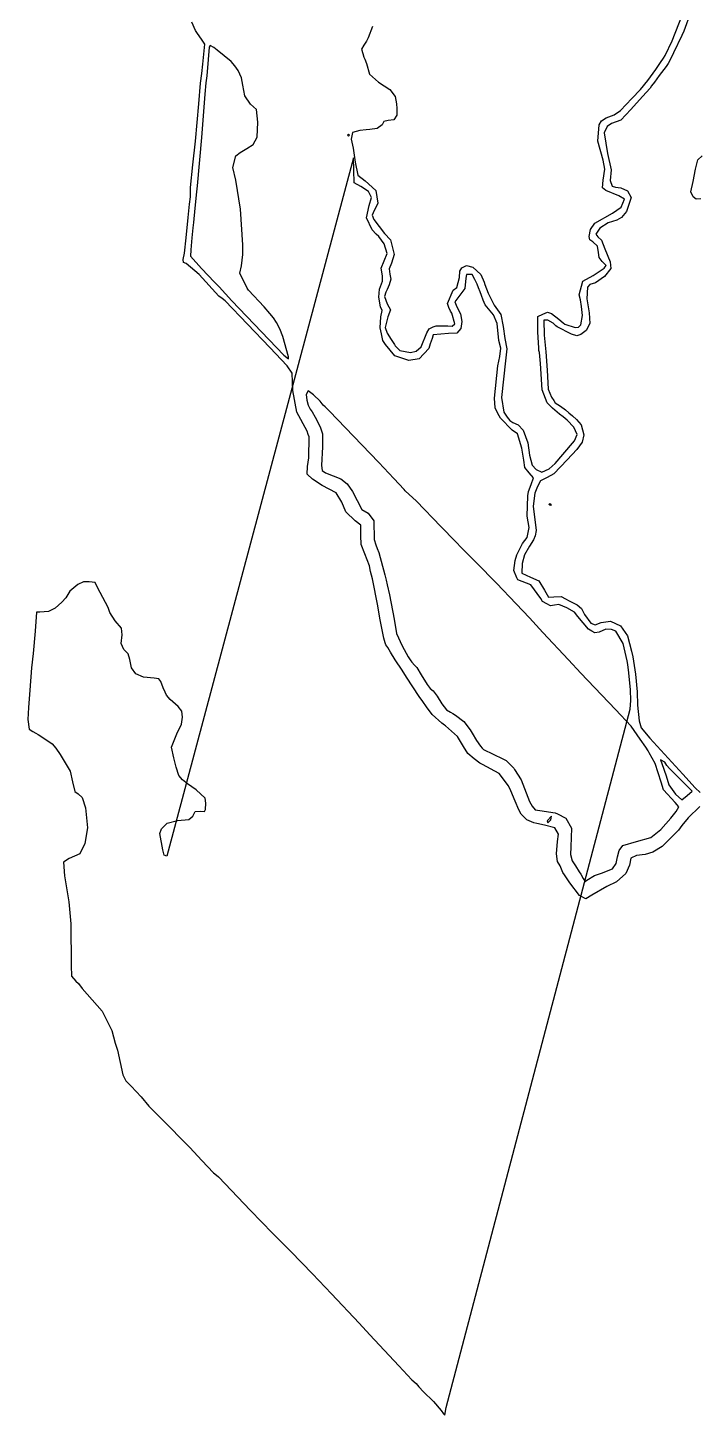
# Model space of a CAD drawing. Extents: x -65 to 166, y -50 to 139.
# Drawn here: x -64.2 to -23.7, y -38.8 to 45.1 of the extents above; entities that cross this region are included whole.
import ezdxf

# ---------------------------------------------------------------- set-up
doc = ezdxf.new("R2010")
doc.units = 0

msp = doc.modelspace()

# ---------------------------------------------------------------- linework, layer by layer
at = {"layer": 'Layer 1'}
for p, q in [((-54.09782, 44.913008), (-54.31003, 45.430717)), ((-25.29308, 44.290327), (-24.668072, 45.887027)), ((-24.176391, 46.041476), (-24.599164, 44.886216)), ((-53.98518, 44.74959), (-54.09782, 44.913008)), ((-53.743217, 44.404712), (-53.98518, 44.74959)), ((-43.657539, 44.476927), (-43.770086, 44.271128)), ((-43.411927, 45.170169), (-43.657539, 44.476927)), ((-24.705905, 44.6174), (-25.224317, 43.56695)), ((-24.599164, 44.886216), (-24.705905, 44.6174)), ((-53.532708, 44.102012), (-53.743217, 44.404712)), ((-53.602329, 43.490533), (-53.532708, 44.102012)), ((-53.280026, 43.913948), (-53.324532, 43.174704)), ((-53.21657, 44.010084), (-53.280026, 43.913948)), ((-52.99527, 43.887222), (-53.21657, 44.010084)), ((-52.780536, 43.736524), (-52.99527, 43.887222)), ((-51.942912, 43.051227), (-52.780536, 43.736524)), ((-43.918396, 44.026504), (-44.059803, 43.801581)), ((-44.059803, 43.801581), (-43.982223, 43.523579)), ((-43.770086, 44.271128), (-43.918396, 44.026504)), ((-25.729578, 43.409608), (-25.29308, 44.290327)), ((-53.719686, 42.327203), (-53.661158, 42.894633)), ((-53.661158, 42.894633), (-53.602329, 43.490533)), ((-53.324532, 43.174704), (-53.410982, 42.183284)), ((-51.714103, 42.780661), (-51.942912, 43.051227)), ((-43.982223, 43.523579), (-43.921828, 43.314441)), ((-43.921828, 43.314441), (-43.859033, 43.198307)), ((-43.859033, 43.198307), (-43.770085, 42.930188)), ((-43.770085, 42.930188), (-43.592507, 42.279664)), ((-26.282182, 42.563284), (-25.996042, 42.986196)), ((-25.996042, 42.986196), (-25.822635, 43.255735)), ((-25.822635, 43.255735), (-25.729578, 43.409608)), ((-25.550342, 42.929831), (-25.669816, 42.743469)), ((-25.430868, 43.113247), (-25.550342, 42.929831)), ((-25.224317, 43.56695), (-25.430868, 43.113247)), ((-53.788322, 41.745298), (-53.719686, 42.327203)), ((-53.410982, 42.183284), (-53.46868, 41.765127)), ((-51.526945, 42.496909), (-51.714103, 42.780661)), ((-51.318643, 42.054599), (-51.526945, 42.496909)), ((-51.237095, 41.62276), (-51.318643, 42.054599)), ((-43.592507, 42.279664), (-43.043798, 41.795028)), ((-26.773785, 41.895781), (-26.282182, 42.563284)), ((-26.089236, 42.191714), (-26.366629, 41.803425)), ((-25.669816, 42.743469), (-26.089236, 42.191714)), ((-53.89113, 40.488818), (-53.788322, 41.745298)), ((-53.46868, 41.765127), (-53.535688, 41.078151)), ((-51.109807, 40.96174), (-51.237095, 41.62276)), ((-43.043798, 41.795028), (-42.353613, 41.345796)), ((-42.353613, 41.345796), (-42.043598, 40.929289)), ((-27.735966, 40.814585), (-27.205405, 41.363352)), ((-27.205405, 41.363352), (-26.773785, 41.895781)), ((-26.625609, 41.440857), (-27.08857, 40.927848)), ((-26.544096, 41.567846), (-26.625609, 41.440857)), ((-26.366629, 41.803425), (-26.544096, 41.567846)), ((-54.105622, 38.240588), (-53.89113, 40.488818)), ((-53.535688, 41.078151), (-53.743152, 38.449721)), ((-50.769707, 40.463553), (-51.109807, 40.96174)), ((-50.415102, 40.135539), (-50.769707, 40.463553)), ((-42.043598, 40.929289), (-41.943502, 40.477892)), ((-41.943502, 40.477892), (-41.923831, 40.19681)), ((-28.411217, 40.075753), (-27.735966, 40.814585)), ((-27.08857, 40.927848), (-27.79048, 40.154283)), ((-50.332404, 39.375653), (-50.415102, 40.135539)), ((-42.447085, 39.483539), (-42.728231, 39.423511)), ((-42.115906, 39.519167), (-42.447085, 39.483539)), ((-41.936724, 39.800392), (-42.115906, 39.519167)), ((-41.923831, 40.19681), (-41.936724, 39.800392)), ((-29.706608, 39.21061), (-29.561279, 39.469444)), ((-29.561279, 39.469444), (-29.282174, 39.637629)), ((-29.282174, 39.637629), (-28.793476, 39.819922)), ((-28.405676, 39.495529), (-28.95757, 39.305224)), ((-28.793476, 39.819922), (-28.411217, 40.075753)), ((-27.79048, 40.154283), (-28.405676, 39.495529)), ((-50.369832, 38.479926), (-50.332404, 39.375653)), ((-44.845408, 38.658838), (-44.905143, 38.5991)), ((-44.905143, 38.5991), (-44.845408, 38.539365)), ((-44.78567, 38.5991), (-44.845408, 38.658838)), ((-44.845408, 38.539365), (-44.78567, 38.5991)), ((-44.78567, 38.5991), (-44.78567, 38.5991)), ((-44.617489, 38.750212), (-44.700092, 38.348356)), ((-44.167042, 38.869233), (-44.617489, 38.750212)), ((-43.781634, 38.919657), (-44.167042, 38.869233)), ((-43.55749, 38.932103), (-43.781634, 38.919657)), ((-43.112858, 38.993094), (-43.55749, 38.932103)), ((-42.814304, 39.225899), (-43.112858, 38.993094)), ((-42.728231, 39.423511), (-42.814304, 39.225899)), ((-29.786839, 38.226611), (-29.706608, 39.21061)), ((-29.231529, 39.12499), (-29.415328, 38.730279)), ((-29.415328, 38.730279), (-29.200111, 37.493769)), ((-28.95757, 39.305224), (-29.231529, 39.12499)), ((-54.256309, 36.806898), (-54.105622, 38.240588)), ((-53.743152, 38.449721), (-53.999085, 35.522611)), ((-51.404246, 37.545306), (-50.992422, 37.785234)), ((-50.992422, 37.785234), (-50.613958, 38.029675)), ((-50.613958, 38.029675), (-50.369832, 38.479926)), ((-44.700092, 38.348356), (-44.57128, 37.810269)), ((-44.57128, 37.810269), (-44.45678, 36.966259)), ((-29.464236, 37.07824), (-29.786839, 38.226611)), ((-44.550207, 37.225185), (-55.8386, -4.99191)), ((-51.834129, 36.641659), (-51.655322, 37.344595)), ((-51.655322, 37.344595), (-51.404246, 37.545306)), ((-44.5335, 36.468593), (-44.550207, 37.225185)), ((-44.45678, 36.966259), (-44.281385, 36.179063)), ((-29.362478, 36.540607), (-29.464236, 37.07824)), ((-29.200111, 37.493769), (-28.982662, 36.488319)), ((-23.884149, 36.537976), (-23.739211, 37.100418)), ((-23.739211, 37.100418), (-23.496521, 37.344425)), ((-54.400849, 35.432948), (-54.256309, 36.806898)), ((-51.662707, 35.865077), (-51.834129, 36.641659)), ((-44.516792, 35.711993), (-44.5335, 36.468593)), ((-44.281385, 36.179063), (-43.852379, 35.841142)), ((-29.464163, 35.88108), (-29.362478, 36.540607)), ((-28.982662, 36.488319), (-29.035209, 35.852526)), ((-24.023784, 35.791265), (-23.884149, 36.537976)), ((-54.404772, 35.044659), (-54.400849, 35.432948)), ((-53.999085, 35.522611), (-54.044506, 35.164189)), ((-51.382678, 34.118797), (-51.662707, 35.865077)), ((-44.104562, 35.495817), (-44.516792, 35.711993)), ((-43.650929, 35.189816), (-44.104562, 35.495817)), ((-43.852379, 35.841142), (-43.211497, 35.249449)), ((-43.211497, 35.249449), (-43.082043, 34.482152)), ((-29.502218, 35.403185), (-29.464163, 35.88108)), ((-29.303469, 35.250647), (-29.502218, 35.403185)), ((-28.512943, 34.929439), (-29.303469, 35.250647)), ((-29.035209, 35.852526), (-28.925478, 35.505545)), ((-28.925478, 35.505545), (-28.716399, 35.448615)), ((-28.716399, 35.448615), (-28.400183, 35.403561)), ((-28.400183, 35.403561), (-28.002046, 35.225094)), ((-24.163153, 35.173967), (-24.023784, 35.791265)), ((-54.546634, 33.610972), (-54.458902, 34.417421)), ((-54.458902, 34.417421), (-54.406465, 34.865448)), ((-54.406465, 34.865448), (-54.404772, 35.044659)), ((-54.044506, 35.164189), (-54.135703, 34.178529)), ((-43.473429, 34.814846), (-43.650929, 35.189816)), ((-43.598682, 34.33486), (-43.473429, 34.814846)), ((-43.082043, 34.482152), (-43.355719, 33.907404)), ((-28.182822, 34.718329), (-28.512943, 34.929439)), ((-28.371321, 34.24848), (-28.182822, 34.718329)), ((-27.782241, 34.82618), (-28.064164, 33.985951)), ((-28.002046, 35.225094), (-27.782241, 34.82618)), ((-24.02861, 34.861476), (-24.163153, 35.173967)), ((-23.847121, 34.733792), (-24.02861, 34.861476)), ((-23.57389, 34.740908), (-23.847121, 34.733792)), ((-54.669821, 32.386362), (-54.546634, 33.610972)), ((-54.135703, 34.178529), (-54.208691, 33.318776)), ((-51.227958, 31.968267), (-51.382678, 34.118797)), ((-43.765954, 33.594598), (-43.598682, 34.33486)), ((-43.417891, 32.87819), (-43.765954, 33.594598)), ((-43.355719, 33.907404), (-43.415673, 33.755736)), ((-43.415673, 33.755736), (-43.315938, 33.486676)), ((-29.969716, 33.264942), (-28.894019, 33.876605)), ((-28.894019, 33.876605), (-28.371321, 34.24848)), ((-28.362455, 33.615536), (-28.649205, 33.46152)), ((-28.064164, 33.985951), (-28.362455, 33.615536)), ((-54.262858, 32.990222), (-54.317084, 32.386419)), ((-54.208691, 33.318776), (-54.262858, 32.990222)), ((-43.189983, 32.609374), (-43.417891, 32.87819)), ((-43.315938, 33.486676), (-42.669663, 32.655264)), ((-30.305139, 32.476075), (-30.227421, 32.89518)), ((-30.227421, 32.89518), (-29.969716, 33.264942)), ((-29.660345, 32.963288), (-29.915328, 32.609274)), ((-29.162207, 33.29818), (-29.660345, 32.963288)), ((-28.649205, 33.46152), (-29.162207, 33.29818)), ((-54.762322, 31.46044), (-54.669821, 32.386362)), ((-54.317084, 32.386419), (-54.378109, 31.669575)), ((-51.23555, 31.374178), (-51.227958, 31.968267)), ((-43.026994, 32.47187), (-43.189983, 32.609374)), ((-42.696106, 32.022231), (-43.026994, 32.47187)), ((-42.516316, 31.42907), (-42.696106, 32.022231)), ((-42.669663, 32.655264), (-42.310733, 32.266972)), ((-42.310733, 32.266972), (-42.097794, 31.381867)), ((-30.265973, 32.261039), (-30.305139, 32.476075)), ((-30.099185, 32.137126), (-30.265973, 32.261039)), ((-29.804684, 31.889938), (-30.099185, 32.137126)), ((-29.915328, 32.609274), (-29.791666, 32.447742)), ((-29.739722, 31.489579), (-29.804684, 31.889938)), ((-29.791666, 32.447742), (-29.562727, 32.236789)), ((-29.562727, 32.236789), (-29.372123, 31.729148)), ((-54.833199, 31.075529), (-54.762322, 31.46044)), ((-54.818707, 30.895797), (-54.833199, 31.075529)), ((-54.378109, 31.669575), (-54.406275, 31.281286)), ((-54.406275, 31.281286), (-53.739184, 30.534572)), ((-51.327842, 30.691294), (-51.23555, 31.374178)), ((-42.694816, 31.001365), (-42.516316, 31.42907)), ((-42.097794, 31.381867), (-42.255821, 30.856635)), ((-29.715449, 31.198716), (-29.739722, 31.489579)), ((-29.521759, 30.951636), (-29.715449, 31.198716)), ((-29.372123, 31.729148), (-29.037665, 30.935506)), ((-54.661159, 30.83001), (-54.818707, 30.895797)), ((-53.867381, 30.169523), (-54.661159, 30.83001)), ((-53.739184, 30.534572), (-52.942488, 29.706217)), ((-51.416302, 30.246038), (-51.327842, 30.691294)), ((-50.982696, 29.33984), (-51.416302, 30.246038)), ((-42.871335, 30.554969), (-42.694816, 31.001365)), ((-42.79259, 30.087468), (-42.871335, 30.554969)), ((-42.255821, 30.856635), (-42.401878, 30.520863)), ((-42.401878, 30.520863), (-42.347287, 30.194853)), ((-38.154818, 29.98427), (-38.129461, 30.374302)), ((-38.129461, 30.374302), (-37.996751, 30.567315)), ((-37.996751, 30.567315), (-37.72641, 30.705973)), ((-37.72641, 30.705973), (-37.33299, 30.615152)), ((-37.33299, 30.615152), (-36.868029, 30.16393)), ((-30.075029, 30.116465), (-29.408034, 30.549825)), ((-29.290074, 30.714366), (-29.521759, 30.951636)), ((-29.408034, 30.549825), (-29.290074, 30.714366)), ((-29.00505, 30.533156), (-29.387569, 30.044816)), ((-29.037665, 30.935506), (-29.00505, 30.533156)), ((-52.680441, 28.859093), (-53.867381, 30.169523)), ((-52.942488, 29.706217), (-52.668767, 29.414241)), ((-52.668767, 29.414241), (-51.895806, 28.567493)), ((-42.984897, 29.279483), (-42.789768, 29.758914)), ((-42.789768, 29.758914), (-42.79259, 30.087468)), ((-42.402306, 29.54189), (-42.515618, 29.265451)), ((-42.29469, 29.879144), (-42.402306, 29.54189)), ((-42.347287, 30.194853), (-42.29469, 29.879144)), ((-38.537234, 29.220383), (-38.306577, 29.384052)), ((-38.306577, 29.384052), (-38.154818, 29.98427)), ((-37.770045, 29.937291), (-37.826046, 29.315937)), ((-37.717984, 30.161305), (-37.770045, 29.937291)), ((-37.378251, 30.176234), (-37.717984, 30.161305)), ((-37.221654, 29.858034), (-37.378251, 30.176234)), ((-37.079567, 29.585698), (-37.221654, 29.858034)), ((-36.99186, 29.366268), (-37.079567, 29.585698)), ((-36.900356, 29.130838), (-36.99186, 29.366268)), ((-36.868029, 30.16393), (-36.661392, 29.698602)), ((-36.661392, 29.698602), (-36.61051, 29.554409)), ((-36.61051, 29.554409), (-36.419804, 29.031895)), ((-30.918672, 28.941922), (-30.705933, 29.758043)), ((-30.705933, 29.758043), (-30.075029, 30.116465)), ((-30.418131, 29.400898), (-30.450087, 28.703223)), ((-30.273564, 29.571252), (-30.418131, 29.400898)), ((-29.932949, 29.666997), (-30.273564, 29.571252)), ((-29.387569, 30.044816), (-29.932949, 29.666997)), ((-52.486295, 28.709744), (-52.680441, 28.859093)), ((-52.312483, 28.569787), (-52.486295, 28.709744)), ((-49.610733, 25.755297), (-52.312483, 28.569787)), ((-51.895806, 28.567493), (-48.758016, 25.282663)), ((-50.891679, 29.226189), (-50.982696, 29.33984)), ((-49.95609, 28.211039), (-50.891679, 29.226189)), ((-43.02338, 28.799133), (-42.984897, 29.279483)), ((-42.918839, 28.221374), (-43.02338, 28.799133)), ((-42.605223, 29.100913), (-42.685062, 28.844975)), ((-42.685062, 28.844975), (-42.508362, 28.388556)), ((-42.515618, 29.265451), (-42.605223, 29.100913)), ((-38.871661, 28.420032), (-38.537234, 29.220383)), ((-38.130253, 28.921311), (-38.422608, 28.516185)), ((-37.826046, 29.315937), (-38.130253, 28.921311)), ((-36.808851, 28.895408), (-36.900356, 29.130838)), ((-36.721145, 28.622426), (-36.808851, 28.895408)), ((-36.586737, 28.33717), (-36.721145, 28.622426)), ((-36.419804, 29.031895), (-36.051115, 28.318726)), ((-30.82811, 28.636569), (-30.918672, 28.941922)), ((-30.774609, 28.23475), (-30.82811, 28.636569)), ((-30.450087, 28.703223), (-30.313827, 27.846242)), ((-49.611503, 27.807814), (-49.95609, 28.211039)), ((-49.37661, 27.547732), (-49.611503, 27.807814)), ((-42.819682, 27.985279), (-42.918839, 28.221374)), ((-42.903909, 27.607536), (-42.819682, 27.985279)), ((-42.508362, 28.388556), (-42.321895, 28.041208)), ((-42.321895, 28.041208), (-42.478494, 27.605085)), ((-38.783955, 28.171468), (-38.871661, 28.420032)), ((-38.69435, 27.957363), (-38.783955, 28.171468)), ((-38.605975, 27.826031), (-38.69435, 27.957363)), ((-38.42452, 27.18653), (-38.605975, 27.826031)), ((-38.422608, 28.516185), (-38.304313, 28.204913)), ((-38.304313, 28.204913), (-38.076983, 27.791685)), ((-38.076983, 27.791685), (-38.000316, 27.330718)), ((-36.091677, 27.728972), (-36.586737, 28.33717)), ((-35.881165, 27.20939), (-36.091677, 27.728972)), ((-36.051115, 28.318726), (-35.648748, 27.752651)), ((-35.648748, 27.752651), (-35.507112, 27.015253)), ((-33.405785, 27.637379), (-33.1134, 27.776966)), ((-33.1134, 27.776966), (-32.828957, 27.884176)), ((-32.828957, 27.884176), (-32.5886, 27.81175)), ((-32.5886, 27.81175), (-32.149361, 27.47802)), ((-30.807457, 27.129292), (-30.707612, 27.687372)), ((-30.707612, 27.687372), (-30.774609, 28.23475)), ((-30.313827, 27.846242), (-30.281761, 27.202072)), ((-49.200842, 27.26398), (-49.37661, 27.547732)), ((-48.997078, 26.890626), (-49.200842, 27.26398)), ((-48.829131, 26.412728), (-48.997078, 26.890626)), ((-42.942077, 26.950427), (-42.903909, 27.607536)), ((-42.857376, 26.583632), (-42.942077, 26.950427)), ((-42.478494, 27.605085), (-42.629891, 26.974145)), ((-42.629891, 26.974145), (-42.52234, 26.627908)), ((-40.126139, 26.647001), (-39.98437, 26.879852)), ((-39.98437, 26.879852), (-39.73096, 27.010119)), ((-39.73096, 27.010119), (-39.558635, 27.069854)), ((-39.558635, 27.069854), (-38.86217, 27.064774)), ((-38.86217, 27.064774), (-38.599883, 27.03911)), ((-38.599883, 27.03911), (-38.42452, 27.18653)), ((-38.074554, 26.91041), (-38.299939, 26.619163)), ((-38.000316, 27.330718), (-38.074554, 26.91041)), ((-35.761867, 26.18193), (-35.881165, 27.20939)), ((-35.507112, 27.015253), (-35.413212, 26.305995)), ((-33.411739, 26.711457), (-33.405785, 27.637379)), ((-32.809185, 27.39822), (-33.0473, 27.3983)), ((-33.0473, 27.3983), (-33.025597, 26.502245)), ((-32.492309, 27.233944), (-32.809185, 27.39822)), ((-32.327226, 27.069668), (-32.492309, 27.233944)), ((-32.240881, 27.011135), (-32.327226, 27.069668)), ((-31.378236, 26.558473), (-32.240881, 27.011135)), ((-32.149361, 27.47802), (-31.885616, 27.24909)), ((-31.885616, 27.24909), (-31.78092, 27.168199)), ((-31.78092, 27.168199), (-31.158705, 26.969949)), ((-31.158705, 26.969949), (-30.956327, 26.976606)), ((-30.956327, 26.976606), (-30.807457, 27.129292)), ((-30.281761, 27.202072), (-30.487044, 26.785182)), ((-48.482133, 25.182628), (-48.829131, 26.412728)), ((-42.774406, 26.180407), (-42.857376, 26.583632)), ((-42.612586, 25.934899), (-42.774406, 26.180407)), ((-42.52234, 26.627908), (-42.269288, 26.230359)), ((-42.269288, 26.230359), (-42.083357, 25.934853)), ((-40.466183, 25.792828), (-40.126139, 26.647001)), ((-39.805237, 26.307268), (-39.920575, 25.970526)), ((-39.740595, 26.52783), (-39.805237, 26.307268)), ((-38.804541, 26.595315), (-39.740595, 26.52783)), ((-38.299939, 26.619163), (-38.804541, 26.595315)), ((-35.65124, 25.708962), (-35.761867, 26.18193)), ((-35.413212, 26.305995), (-35.291074, 25.667609)), ((-33.361795, 25.713478), (-33.411739, 26.711457)), ((-33.025597, 26.502245), (-32.938173, 25.486715)), ((-31.062274, 26.459227), (-31.378236, 26.558473)), ((-30.812124, 26.540648), (-31.062274, 26.459227)), ((-30.487044, 26.785182), (-30.812124, 26.540648)), ((-48.563993, 24.656277), (-49.610733, 25.755297)), ((-48.758016, 25.282663), (-48.469805, 25.078077)), ((-48.4698, 25.07809), (-48.482133, 25.182628)), ((-42.056665, 25.246404), (-42.612586, 25.934899)), ((-42.083357, 25.934853), (-42.037722, 25.852557)), ((-41.210496, 24.976532), (-42.056665, 25.246404)), ((-42.037722, 25.852557), (-41.74886, 25.581404)), ((-41.74886, 25.581404), (-41.1118, 25.459185)), ((-41.1118, 25.459185), (-40.761442, 25.523718)), ((-40.761442, 25.523718), (-40.466183, 25.792828)), ((-40.00842, 25.70171), (-40.591911, 25.076371)), ((-39.920575, 25.970526), (-40.00842, 25.70171)), ((-35.832467, 24.650568), (-35.709094, 25.217673)), ((-35.709094, 25.217673), (-35.65124, 25.708962)), ((-35.291074, 25.667609), (-35.37582, 24.939085)), ((-33.348558, 25.572392), (-33.361795, 25.713478)), ((-33.323074, 25.461245), (-33.348558, 25.572392)), ((-33.26346, 24.795887), (-33.323074, 25.461245)), ((-32.938173, 25.486715), (-32.859653, 24.381585)), ((-48.265654, 24.196834), (-48.563993, 24.656277)), ((-48.469805, 25.078077), (-48.4698, 25.07809)), ((-40.591911, 25.076371), (-41.210496, 24.976532)), ((-36.038888, 22.699614), (-35.832467, 24.650568)), ((-35.37582, 24.939085), (-35.601637, 22.733155)), ((-33.16094, 23.189497), (-33.26346, 24.795887)), ((-32.859653, 24.381585), (-32.785183, 23.231084)), ((-48.223204, 23.157237), (-48.265654, 24.196834)), ((-47.973515, 21.837652), (-48.223204, 23.157237)), ((-47.287288, 23.127227), (-47.407999, 22.91845)), ((-47.407999, 22.91845), (-47.375375, 22.577628)), ((-46.975376, 22.891947), (-47.287288, 23.127227)), ((-46.571742, 22.51859), (-46.975376, 22.891947)), ((-35.989704, 22.102309), (-36.038888, 22.699614)), ((-35.601637, 22.733155), (-35.466072, 21.8371)), ((-32.840835, 22.410073), (-33.16094, 23.189497)), ((-32.785183, 23.231084), (-32.588076, 22.745075)), ((-32.588076, 22.745075), (-32.454605, 22.544441)), ((-47.355163, 20.695607), (-47.973515, 21.837652)), ((-47.375375, 22.577628), (-47.294646, 22.273263)), ((-47.294646, 22.273263), (-47.175173, 22.022091)), ((-47.175173, 22.022091), (-47.055697, 21.859319)), ((-47.055697, 21.859319), (-46.876486, 21.544196)), ((-46.379473, 22.275975), (-46.571742, 22.51859)), ((-46.266056, 22.168352), (-46.379473, 22.275975)), ((-45.991355, 21.914468), (-46.266056, 22.168352)), ((-44.557675, 20.397738), (-45.991355, 21.914468)), ((-35.838902, 21.767128), (-35.989704, 22.102309)), ((-35.466072, 21.8371), (-35.262624, 21.544187)), ((-32.53507, 22.078959), (-32.840835, 22.410073)), ((-32.101978, 21.728947), (-32.53507, 22.078959)), ((-32.454605, 22.544441), (-32.364715, 22.410261)), ((-32.364715, 22.410261), (-32.05512, 22.201761)), ((-32.05512, 22.201761), (-31.744173, 21.99268)), ((-31.744173, 21.99268), (-31.544715, 21.81289)), ((-31.544715, 21.81289), (-31.316713, 21.633679)), ((-46.876486, 21.544196), (-46.697275, 21.234274)), ((-46.697275, 21.234274), (-46.548191, 20.904766)), ((-35.670215, 21.483707), (-35.838902, 21.767128)), ((-34.958908, 20.765077), (-35.670215, 21.483707)), ((-35.262624, 21.544187), (-35.115885, 21.350041)), ((-35.115885, 21.350041), (-34.928363, 21.215633)), ((-34.928363, 21.215633), (-34.607811, 21.085156)), ((-34.607811, 21.085156), (-34.295785, 20.76445)), ((-31.88248, 21.565518), (-32.101978, 21.728947)), ((-31.645504, 21.359211), (-31.88248, 21.565518)), ((-31.242683, 20.936691), (-31.645504, 21.359211)), ((-31.316713, 21.633679), (-31.069949, 21.409665)), ((-31.069949, 21.409665), (-30.800684, 21.07697)), ((-30.800684, 21.07697), (-30.628292, 20.476275)), ((-47.294584, 20.504986), (-47.355163, 20.695607)), ((-47.236824, 20.350817), (-47.294584, 20.504986)), ((-47.249411, 19.082557), (-47.236824, 20.350817)), ((-46.548191, 20.904766), (-46.423267, 20.541081)), ((-46.423267, 20.541081), (-46.424603, 19.740376)), ((-43.023455, 18.793228), (-44.557675, 20.397738)), ((-34.637367, 20.536582), (-34.958908, 20.765077)), ((-34.389994, 19.662529), (-34.637367, 20.536582)), ((-34.295785, 20.76445), (-34.009581, 19.995666)), ((-31.046163, 20.486984), (-31.242683, 20.936691)), ((-31.203259, 20.103921), (-31.046163, 20.486984)), ((-30.628292, 20.476275), (-30.734004, 20.040626)), ((-46.424603, 19.740376), (-46.49093, 18.629356)), ((-34.268605, 18.945685), (-34.389994, 19.662529)), ((-34.009581, 19.995666), (-33.909666, 19.251743)), ((-31.907338, 19.280471), (-31.203259, 20.103921)), ((-31.060859, 19.588117), (-31.635768, 18.96494)), ((-30.734004, 20.040626), (-31.060859, 19.588117)), ((-47.345988, 18.106269), (-47.32564, 18.558262)), ((-47.32564, 18.558262), (-47.249411, 19.082557)), ((-46.49093, 18.629356), (-46.446482, 18.310224)), ((-42.112468, 17.840579), (-43.023455, 18.793228)), ((-34.202339, 18.497658), (-34.268605, 18.945685)), ((-33.940138, 18.177062), (-34.202339, 18.497658)), ((-33.909666, 19.251743), (-33.760853, 18.648411)), ((-33.760853, 18.648411), (-33.511857, 18.383357)), ((-32.7254, 18.4187), (-32.366778, 18.739468)), ((-31.635768, 18.96494), (-32.439347, 18.1154)), ((-32.366778, 18.739468), (-31.907338, 19.280471)), ((-47.036532, 17.794179), (-47.345988, 18.106269)), ((-46.450583, 17.403033), (-47.036532, 17.794179)), ((-46.446482, 18.310224), (-46.241485, 18.169058)), ((-46.241485, 18.169058), (-45.771351, 17.989847)), ((-45.771351, 17.989847), (-45.306893, 17.810303)), ((-45.306893, 17.810303), (-44.930222, 17.518448)), ((-41.500162, 17.16015), (-42.112468, 17.840579)), ((-33.674564, 17.873566), (-33.940138, 18.177062)), ((-33.823656, 17.477321), (-33.674564, 17.873566)), ((-33.511857, 18.383357), (-33.179172, 18.217761)), ((-33.257416, 17.70114), (-33.43141, 17.351017)), ((-32.851588, 17.88815), (-33.257416, 17.70114)), ((-33.179172, 18.217761), (-32.725355, 18.418674)), ((-32.439347, 18.1154), (-32.851588, 17.88815)), ((-32.725355, 18.418674), (-32.7254, 18.4187)), ((-45.58989, 16.974419), (-46.450583, 17.403033)), ((-45.263523, 16.399763), (-45.58989, 16.974419)), ((-44.930222, 17.518448), (-44.605837, 17.054216)), ((-44.605837, 17.054216), (-44.05492, 15.958796)), ((-41.424837, 17.093788), (-41.500162, 17.16015)), ((-40.752796, 16.455295), (-41.424837, 17.093788)), ((-34.068805, 15.550751), (-34.026124, 16.783331)), ((-34.026124, 16.783331), (-33.972999, 17.052924)), ((-33.972999, 17.052924), (-33.823656, 17.477321)), ((-33.58773, 16.944324), (-33.69851, 16.155846)), ((-33.43141, 17.351017), (-33.58773, 16.944324)), ((-45.023716, 15.822309), (-45.263523, 16.399763)), ((-44.05492, 15.958796), (-43.673731, 15.747666)), ((-39.274956, 14.931145), (-40.752796, 16.455295)), ((-33.69851, 16.155846), (-33.512487, 14.689134)), ((-32.7487, 16.2575), (-32.692487, 16.317238)), ((-32.65557, 16.197762), (-32.7487, 16.2575)), ((-32.7487, 16.2575), (-32.7487, 16.2575)), ((-32.692487, 16.317238), (-32.599357, 16.2575)), ((-32.599357, 16.2575), (-32.65557, 16.197762)), ((-44.460291, 15.28138), (-45.023716, 15.822309)), ((-44.103503, 15.018225), (-44.460291, 15.28138)), ((-43.673731, 15.747666), (-43.320787, 15.284706)), ((-43.320787, 15.284706), (-43.29598, 14.149926)), ((-33.944413, 14.866696), (-34.068805, 15.550751)), ((-44.098761, 14.380945), (-44.103503, 15.018225)), ((-44.090037, 13.845096), (-44.098761, 14.380945)), ((-38.393836, 14.020482), (-39.274956, 14.931145)), ((-34.331836, 13.897834), (-34.052123, 14.269249)), ((-34.052123, 14.269249), (-33.944413, 14.866696)), ((-33.57814, 14.377617), (-33.674541, 14.116463)), ((-33.512487, 14.689134), (-33.57814, 14.377617)), ((-43.859033, 13.289715), (-44.090037, 13.845096)), ((-43.29598, 14.149926), (-43.210283, 13.816673)), ((-43.210283, 13.816673), (-43.113066, 13.592837)), ((-43.113066, 13.592837), (-43.027626, 13.354438)), ((-38.000001, 13.618118), (-38.393836, 14.020482)), ((-37.447436, 13.0668), (-38.000001, 13.618118)), ((-34.690992, 13.228243), (-34.331836, 13.897834)), ((-33.908314, 13.746693), (-34.213523, 13.216443)), ((-33.674541, 14.116463), (-33.908314, 13.746693)), ((-43.590885, 12.556779), (-43.859033, 13.289715)), ((-43.027626, 13.354438), (-42.652282, 12.016148)), ((-37.111394, 12.738246), (-37.447436, 13.0668)), ((-35.914754, 11.516016), (-37.111394, 12.738246)), ((-34.8579, 12.273882), (-34.777975, 12.882377)), ((-34.777975, 12.882377), (-34.690992, 13.228243)), ((-34.361797, 12.702991), (-34.380314, 12.103428)), ((-34.213523, 13.216443), (-34.361797, 12.702991)), ((-43.522486, 12.21432), (-43.590885, 12.556779)), ((-43.411251, 11.777339), (-43.522486, 12.21432)), ((-43.072142, 10.134569), (-43.411251, 11.777339)), ((-42.652282, 12.016148), (-42.569642, 11.69058)), ((-34.685737, 11.836977), (-34.8579, 12.273882)), ((-34.618664, 11.717501), (-34.685737, 11.836977)), ((-34.380314, 12.103428), (-33.866258, 11.861919)), ((-33.866258, 11.861919), (-33.359122, 11.643842)), ((-61.687567, 11.013708), (-61.939884, 10.620564)), ((-61.205009, 11.426917), (-61.687567, 11.013708)), ((-60.867573, 11.590924), (-61.205009, 11.426917)), ((-60.51862, 11.586372), (-60.867573, 11.590924)), ((-60.167192, 11.545582), (-60.51862, 11.586372)), ((-60.01854, 11.236783), (-60.167192, 11.545582)), ((-59.371583, 10.031933), (-60.01854, 11.236783)), ((-42.569642, 11.69058), (-42.515698, 11.402087)), ((-42.515698, 11.402087), (-42.371646, 10.80173)), ((-34.720014, 10.262086), (-35.914754, 11.516016)), ((-33.827917, 11.405369), (-34.618664, 11.717501)), ((-33.223824, 10.570144), (-33.827917, 11.405369)), ((-33.359122, 11.643842), (-33.01471, 11.078349)), ((-33.01471, 11.078349), (-32.770894, 10.657271)), ((-62.165377, 10.364603), (-62.573707, 9.988105)), ((-61.939884, 10.620564), (-62.165377, 10.364603)), ((-42.961491, 9.387858), (-43.072142, 10.134569)), ((-42.371646, 10.80173), (-42.09578, 9.32798)), ((-33.913565, 9.4117), (-34.720014, 10.262086)), ((-33.14052, 10.403289), (-33.223824, 10.570144)), ((-32.866313, 10.248868), (-33.14052, 10.403289)), ((-32.639696, 10.128953), (-32.866313, 10.248868)), ((-32.770894, 10.657271), (-32.453901, 10.674055)), ((-32.417752, 10.181256), (-32.639696, 10.128953)), ((-32.453901, 10.674055), (-32.014103, 10.705088)), ((-32.155177, 10.222347), (-32.417752, 10.181256)), ((-31.666244, 10.014435), (-32.155177, 10.222347)), ((-32.014103, 10.705088), (-31.743269, 10.557444)), ((-31.743269, 10.557444), (-31.527386, 10.433726)), ((-31.527386, 10.433726), (-31.047682, 10.204079)), ((-31.047682, 10.204079), (-30.774971, 9.976233)), ((-63.705601, 9.744233), (-63.793355, 8.598213)), ((-63.498916, 9.746491), (-63.705601, 9.744233)), ((-62.977945, 9.793318), (-63.498916, 9.746491)), ((-62.573707, 9.988105), (-62.977945, 9.793318)), ((-59.279108, 9.734005), (-59.371583, 10.031933)), ((-58.942725, 9.233402), (-59.279108, 9.734005)), ((-58.560493, 8.791066), (-58.942725, 9.233402)), ((-42.719624, 8.173348), (-42.961491, 9.387858)), ((-42.09578, 9.32798), (-41.945923, 8.472855)), ((-33.107116, 8.525012), (-33.913565, 9.4117)), ((-31.198224, 9.756677), (-31.666244, 10.014435)), ((-30.99145, 9.481696), (-31.198224, 9.756677)), ((-30.35681, 8.730652), (-30.99145, 9.481696)), ((-30.774971, 9.976233), (-30.585383, 9.609417)), ((-30.585383, 9.609417), (-30.221317, 9.086716)), ((-63.793355, 8.598213), (-63.909563, 7.254133)), ((-58.534223, 8.37589), (-58.560493, 8.791066)), ((-41.945923, 8.472855), (-41.6049, 7.71508)), ((-31.561006, 6.874182), (-33.107116, 8.525012)), ((-30.149227, 8.601101), (-30.35681, 8.730652)), ((-30.221317, 9.086716), (-29.950804, 8.980004)), ((-29.961803, 8.503441), (-30.149227, 8.601101)), ((-29.718553, 8.551769), (-29.961803, 8.503441)), ((-29.950804, 8.980004), (-29.593094, 9.122874)), ((-29.29883, 8.724074), (-29.718553, 8.551769)), ((-29.593094, 9.122874), (-29.016918, 9.206596)), ((-28.961057, 8.71366), (-29.29883, 8.724074)), ((-29.016918, 9.206596), (-28.425561, 8.935101)), ((-28.698534, 8.611177), (-28.961057, 8.71366)), ((-28.256222, 7.859455), (-28.698534, 8.611177)), ((-28.425561, 8.935101), (-27.998608, 8.315076)), ((-58.586436, 7.865978), (-58.534223, 8.37589)), ((-58.431819, 7.491305), (-58.586436, 7.865978)), ((-42.635093, 7.889599), (-42.719624, 8.173348)), ((-42.588453, 7.774963), (-42.635093, 7.889599)), ((-42.471147, 7.610687), (-42.588453, 7.774963)), ((-42.323644, 7.328482), (-42.471147, 7.610687)), ((-41.6049, 7.71508), (-41.249345, 7.043039)), ((-28.008381, 6.804017), (-28.256222, 7.859455)), ((-27.998608, 8.315076), (-27.761289, 7.403358)), ((-63.909563, 7.254133), (-63.99929, 6.387946)), ((-58.163003, 7.23347), (-58.431819, 7.491305)), ((-58.058462, 6.900679), (-58.163003, 7.23347)), ((-57.96798, 6.389489), (-58.058462, 6.900679)), ((-42.034632, 6.880455), (-42.323644, 7.328482)), ((-41.609233, 6.248295), (-42.034632, 6.880455)), ((-41.249345, 7.043039), (-41.080616, 6.819025)), ((-41.080616, 6.819025), (-41.022273, 6.730796)), ((-41.022273, 6.730796), (-40.87293, 6.54471)), ((-30.813451, 6.067733), (-31.561006, 6.874182)), ((-27.980148, 6.596513), (-28.008381, 6.804017)), ((-27.761289, 7.403358), (-27.67638, 7.044936)), ((-27.67638, 7.044936), (-27.521374, 6.012446)), ((-63.99929, 6.387946), (-64.097105, 5.043866)), ((-57.694995, 6.028951), (-57.96798, 6.389489)), ((-57.237193, 5.817253), (-57.694995, 6.028951)), ((-41.354889, 5.81669), (-41.609233, 6.248295)), ((-40.87293, 6.54471), (-40.723589, 6.397768)), ((-40.723589, 6.397768), (-40.469028, 5.971545)), ((-40.469028, 5.971545), (-40.097023, 5.370401)), ((-28.729091, 3.874583), (-30.813451, 6.067733)), ((-27.911145, 6.088748), (-27.980148, 6.596513)), ((-27.824039, 5.066258), (-27.911145, 6.088748)), ((-27.521374, 6.012446), (-27.42078, 4.937176)), ((-64.097105, 5.043866), (-64.17777, 3.998466)), ((-56.592262, 5.752579), (-57.237193, 5.817253)), ((-56.321638, 5.726463), (-56.592262, 5.752579)), ((-56.192853, 5.56419), (-56.321638, 5.726463)), ((-56.057248, 5.182431), (-56.192853, 5.56419)), ((-55.933956, 4.921235), (-56.057248, 5.182431)), ((-40.592785, 4.66035), (-41.354889, 5.81669)), ((-40.097023, 5.370401), (-39.911922, 5.146387)), ((-39.911922, 5.146387), (-39.731362, 4.989536)), ((-27.796578, 4.419702), (-27.824039, 5.066258)), ((-55.848191, 4.740444), (-55.933956, 4.921235)), ((-55.625055, 4.464005), (-55.848191, 4.740444)), ((-55.147157, 4.04225), (-55.625055, 4.464005)), ((-40.365088, 4.344975), (-40.592785, 4.66035)), ((-40.141074, 4.020993), (-40.365088, 4.344975)), ((-39.731362, 4.989536), (-39.493, 4.675917)), ((-39.493, 4.675917), (-39.205571, 4.220464)), ((-39.205571, 4.220464), (-38.939641, 3.840553)), ((-27.8297, 3.88757), (-27.796578, 4.419702)), ((-27.42078, 4.937176), (-27.399969, 4.130727)), ((-64.17777, 3.998466), (-64.230427, 3.270268)), ((-54.927249, 3.769904), (-55.147157, 4.04225)), ((-54.944754, 2.983442), (-54.892398, 3.405066)), ((-54.892398, 3.405066), (-54.927249, 3.769904)), ((-39.797584, 3.567474), (-40.141074, 4.020993)), ((-39.215148, 3.044503), (-39.797584, 3.567474)), ((-38.952012, -38.329566), (-27.8297, 3.88757)), ((-38.939641, 3.840553), (-38.692304, 3.712699)), ((-38.692304, 3.712699), (-38.551454, 3.623094)), ((-38.551454, 3.623094), (-38.388649, 3.533488)), ((-38.388649, 3.533488), (-37.883921, 3.1489)), ((-27.782793, 2.864048), (-28.729091, 3.874583)), ((-27.399969, 4.130727), (-27.286078, 3.182083)), ((-64.230427, 3.270268), (-64.143777, 2.687832)), ((-64.143777, 2.687832), (-63.915665, 2.53491)), ((-63.915665, 2.53491), (-63.733474, 2.445305)), ((-55.220952, 2.393516), (-54.944754, 2.983442)), ((-39.050872, 2.930429), (-39.215148, 3.044503)), ((-38.984798, 2.876533), (-39.050872, 2.930429)), ((-38.258666, 2.228328), (-38.984798, 2.876533)), ((-37.883921, 3.1489), (-37.497793, 2.646185)), ((-37.497793, 2.646185), (-37.382883, 2.432487)), ((-27.226021, 2.080963), (-27.782793, 2.864048)), ((-27.286078, 3.182083), (-27.163209, 2.754068)), ((-27.163209, 2.754068), (-26.655445, 2.135265)), ((-63.733474, 2.445305), (-63.604134, 2.355699)), ((-63.604134, 2.355699), (-63.208225, 2.101818)), ((-63.208225, 2.101818), (-62.747814, 1.786542)), ((-62.747814, 1.786542), (-62.535919, 1.529878)), ((-55.538927, 1.586661), (-55.220952, 2.393516)), ((-37.907839, 1.633734), (-38.258666, 2.228328)), ((-37.382883, 2.432487), (-37.113928, 2.00314)), ((-37.113928, 2.00314), (-36.870413, 1.643451)), ((-26.887855, 1.590851), (-27.226021, 2.080963)), ((-26.655445, 2.135265), (-25.314245, 0.676105)), ((-62.535919, 1.529878), (-62.267103, 1.149127)), ((-62.267103, 1.149127), (-61.664249, 0.145427)), ((-55.395978, 0.948366), (-55.538927, 1.586661)), ((-55.258584, 0.389307), (-55.395978, 0.948366)), ((-37.642196, 1.205737), (-37.907839, 1.633734)), ((-37.258762, 0.886167), (-37.642196, 1.205737)), ((-36.911008, 0.624299), (-37.258762, 0.886167)), ((-36.870413, 1.643451), (-36.780948, 1.525908)), ((-36.780948, 1.525908), (-36.699612, 1.442695)), ((-36.699612, 1.442695), (-35.527222, 0.8761)), ((-35.527222, 0.8761), (-35.336578, 0.785586)), ((-26.745128, 1.360781), (-26.887855, 1.590851)), ((-26.692853, 1.253523), (-26.745128, 1.360781)), ((-26.335202, 0.607208), (-26.692853, 1.253523)), ((-61.664249, 0.145427), (-61.535988, -0.511679)), ((-55.098491, -0.113028), (-55.258584, 0.389307)), ((-36.748078, 0.546789), (-36.911008, 0.624299)), ((-35.743318, 0.005956), (-36.748078, 0.546789)), ((-35.191788, -0.744808), (-35.743318, 0.005956)), ((-35.336578, 0.785586), (-34.869362, 0.329225)), ((-34.869362, 0.329225), (-34.824559, 0.237997)), ((-34.824559, 0.237997), (-34.423282, -0.379285)), ((-25.967089, -0.522357), (-26.335202, 0.607208)), ((-25.74859, 0.682405), (-26.001292, 0.832536)), ((-26.001292, 0.832536), (-25.925045, 0.601139)), ((-25.925045, 0.601139), (-25.670803, -0.141178)), ((-25.615537, 0.474836), (-25.74859, 0.682405)), ((-25.454804, 0.295625), (-25.615537, 0.474836)), ((-25.215856, 0.059329), (-25.454804, 0.295625)), ((-25.314245, 0.676105), (-24.657138, -0.044885)), ((-24.568081, -0.584318), (-25.215856, 0.059329)), ((-61.535988, -0.511679), (-61.387311, -1.094115)), ((-54.887601, -0.392061), (-55.098491, -0.113028)), ((-54.588917, -0.635328), (-54.887601, -0.392061)), ((-54.060868, -0.995971), (-54.588917, -0.635328)), ((-35.045814, -1.05105), (-35.191788, -0.744808)), ((-34.423282, -0.379285), (-33.913572, -1.685335)), ((-25.818459, -0.987809), (-25.967089, -0.522357)), ((-25.670803, -0.141178), (-25.506891, -0.679713)), ((-25.506891, -0.679713), (-25.091458, -1.246268)), ((-24.657138, -0.044885), (-23.900568, -0.85962)), ((-24.093496, -1.069209), (-24.568081, -0.584318)), ((-61.387311, -1.094115), (-61.195013, -1.228523)), ((-61.195013, -1.228523), (-60.942162, -1.46057)), ((-60.942162, -1.46057), (-60.740706, -2.078813)), ((-53.51419, -1.485443), (-54.060868, -0.995971)), ((-53.481255, -1.794637), (-53.51419, -1.485443)), ((-34.778852, -1.678288), (-35.045814, -1.05105)), ((-25.111192, -1.744917), (-25.818459, -0.987809)), ((-25.091458, -1.246268), (-24.714112, -1.598837)), ((-24.714112, -1.598837), (-24.38887, -1.333879)), ((-24.38887, -1.333874), (-24.093496, -1.069209)), ((-24.38887, -1.333879), (-24.38887, -1.333874)), ((-23.900568, -0.85962), (-23.607385, -1.149144)), ((-60.740706, -2.078813), (-60.614301, -3.294688)), ((-54.265157, -2.571659), (-54.118965, -2.291944)), ((-54.118965, -2.291944), (-53.815668, -2.279714)), ((-53.815668, -2.279714), (-53.562615, -2.291154)), ((-53.562615, -2.291154), (-53.48848, -2.175292)), ((-53.48848, -2.175292), (-53.481255, -1.794637)), ((-34.572167, -2.201113), (-34.778852, -1.678288)), ((-34.424384, -2.452657), (-34.572167, -2.201113)), ((-34.087438, -2.807511), (-34.424384, -2.452657)), ((-33.913572, -1.685335), (-33.752827, -1.984434)), ((-33.752827, -1.984434), (-33.570896, -2.196361)), ((-33.570896, -2.196361), (-33.289867, -2.245693)), ((-33.289867, -2.245693), (-32.372307, -2.374646)), ((-32.372307, -2.374646), (-32.217999, -2.440209)), ((-32.217999, -2.440209), (-31.71536, -2.695909)), ((-25.38442, -2.699234), (-25.057558, -2.289473)), ((-24.90445, -2.011755), (-25.111192, -1.744917)), ((-25.057558, -2.289473), (-24.90445, -2.011755)), ((-23.630799, -1.99693), (-24.325706, -2.676797)), ((-60.614301, -3.294688), (-60.781887, -4.227283)), ((-56.250765, -3.633597), (-56.156094, -3.347303)), ((-56.156094, -3.347303), (-55.803616, -3.014496)), ((-55.803616, -3.014496), (-55.191079, -2.839603)), ((-55.191079, -2.839603), (-54.503522, -2.778885)), ((-54.503522, -2.778885), (-54.265157, -2.571659)), ((-33.652493, -2.977692), (-34.087438, -2.807511)), ((-33.470869, -3.028678), (-33.652493, -2.977692)), ((-33.005609, -3.119974), (-33.470869, -3.028678)), ((-32.380665, -3.285658), (-33.005609, -3.119974)), ((-32.591056, -2.573431), (-32.841452, -2.873306)), ((-32.841452, -2.873306), (-32.812109, -2.977847)), ((-32.812109, -2.977847), (-32.62639, -2.793085)), ((-32.62639, -2.793084), (-32.591056, -2.573431)), ((-32.62639, -2.793085), (-32.62639, -2.793084)), ((-32.16892, -3.663946), (-32.380665, -3.285658)), ((-31.71536, -2.695909), (-31.389243, -3.299197)), ((-31.389243, -3.299197), (-31.413994, -4.427157)), ((-25.991433, -3.396435), (-25.38442, -2.699234)), ((-24.713997, -3.144896), (-24.923076, -3.42919)), ((-24.325706, -2.676797), (-24.713997, -3.144896)), ((-56.078017, -4.618553), (-56.250765, -3.633597)), ((-32.27838, -4.851339), (-32.233414, -4.112696)), ((-32.233414, -4.112696), (-32.16892, -3.663946)), ((-28.274736, -4.351796), (-27.461973, -4.114253)), ((-27.461973, -4.114253), (-26.582665, -3.871663)), ((-26.582665, -3.871663), (-25.991433, -3.396435)), ((-24.923076, -3.42919), (-25.893084, -4.405665)), ((-61.094568, -4.850659), (-61.720171, -5.144854)), ((-60.781887, -4.227283), (-61.094568, -4.850659)), ((-55.990971, -4.936795), (-56.078017, -4.618553)), ((-55.8386, -4.99191), (-55.990971, -4.936795)), ((-32.218087, -5.328067), (-32.27838, -4.851339)), ((-31.413994, -4.427157), (-31.447728, -4.896633)), ((-31.447728, -4.896633), (-31.336623, -5.272813)), ((-28.596977, -5.037725), (-28.502376, -4.648355)), ((-28.502376, -4.648355), (-28.274736, -4.351796)), ((-27.462614, -4.95474), (-27.798719, -5.123501)), ((-26.928846, -4.88927), (-27.462614, -4.95474)), ((-26.463835, -4.753545), (-26.928846, -4.88927)), ((-25.893084, -4.405665), (-26.463835, -4.753545)), ((-61.720171, -5.144854), (-62.070242, -5.367948)), ((-62.070242, -5.367948), (-62.001403, -6.186135)), ((-32.061803, -5.58519), (-32.218087, -5.328067)), ((-31.897364, -5.988138), (-32.061803, -5.58519)), ((-31.336623, -5.272813), (-31.141331, -5.589568)), ((-31.141331, -5.589568), (-30.918455, -5.942309)), ((-29.578133, -6.033201), (-28.902897, -5.763191)), ((-28.902897, -5.763191), (-28.681276, -5.440512)), ((-28.681276, -5.440512), (-28.596977, -5.037725)), ((-27.880054, -5.540461), (-28.102687, -6.051475)), ((-27.798719, -5.123501), (-27.880054, -5.540461)), ((-62.001403, -6.186135), (-61.739636, -7.769725)), ((-31.798126, -6.137893), (-31.897364, -5.988138)), ((-31.486556, -6.62165), (-31.798126, -6.137893)), ((-30.887574, -7.383297), (-31.486556, -6.62165)), ((-30.918455, -5.942309), (-30.807254, -6.09001)), ((-30.807254, -6.09001), (-30.678027, -6.356095)), ((-30.678027, -6.356095), (-30.553415, -6.529839)), ((-30.553415, -6.529839), (-30.454013, -6.456222)), ((-30.454013, -6.456222), (-29.9963, -6.177398)), ((-29.9963, -6.177398), (-29.99629, -6.1774)), ((-29.99629, -6.1774), (-29.578133, -6.033201)), ((-28.654992, -6.546375), (-29.241557, -6.837932)), ((-28.102687, -6.051475), (-28.654992, -6.546375)), ((-30.519059, -7.576842), (-30.887574, -7.383297)), ((-30.147007, -7.365207), (-30.519059, -7.576842)), ((-29.241557, -6.837932), (-30.147007, -7.365207)), ((-61.739636, -7.769725), (-61.638756, -9.083935)), ((-61.638756, -9.083935), (-61.606024, -11.612865)), ((-61.606024, -11.612865), (-61.589082, -12.250206)), ((-61.589082, -12.250206), (-61.335582, -12.553023)), ((-61.335582, -12.553023), (-61.164787, -12.704235)), ((-61.164787, -12.704235), (-60.940773, -12.991732)), ((-60.940773, -12.991732), (-59.73402, -14.381189)), ((-59.73402, -14.381189), (-59.145973, -15.535522)), ((-59.145973, -15.535522), (-58.947554, -16.305793)), ((-58.947554, -16.305793), (-58.803816, -16.723959)), ((-58.803816, -16.723959), (-58.481397, -18.212189)), ((-58.481397, -18.212189), (-58.301289, -18.592094)), ((-58.301289, -18.592094), (-57.979291, -18.89892)), ((-57.979291, -18.89892), (-57.371492, -19.555041)), ((-57.371492, -19.555041), (-56.910457, -20.110959)), ((-56.910457, -20.110959), (-56.812235, -20.224872)), ((-56.812235, -20.224872), (-55.758595, -21.266972)), ((-55.758595, -21.266972), (-54.837357, -22.220846)), ((-54.837357, -22.220846), (-54.449068, -22.614077)), ((-54.449068, -22.614077), (-53.712655, -23.390659)), ((-53.712655, -23.390659), (-53.00736, -24.152579)), ((-53.00736, -24.152579), (-52.826221, -24.286987)), ((-52.826221, -24.286987), (-52.698473, -24.391528)), ((-52.698473, -24.391528), (-50.770563, -26.429928)), ((-50.770563, -26.429928), (-49.444913, -27.783918)), ((-49.444913, -27.783918), (-48.339783, -28.904508)), ((-48.339783, -28.904508), (-47.037003, -30.242788)), ((-47.037003, -30.242788), (-45.872133, -31.457778)), ((-45.872133, -31.457778), (-44.218823, -33.241528)), ((-44.218823, -33.241528), (-43.572264, -33.931897)), ((-43.572264, -33.931897), (-41.810024, -35.810647)), ((-41.810024, -35.810647), (-41.025461, -36.657934)), ((-41.025461, -36.657934), (-40.755296, -36.891492)), ((-40.755296, -36.891492), (-40.597506, -37.085638)), ((-40.597506, -37.085638), (-40.315106, -37.381545)), ((-40.315106, -37.381545), (-40.136649, -37.560756)), ((-40.136649, -37.560756), (-39.92757, -37.773162)), ((-39.92757, -37.773162), (-39.719231, -37.972673)), ((-39.719231, -37.972673), (-39.256269, -38.52258)), ((-39.256269, -38.52258), (-39.121861, -38.724242)), ((-39.035384, -38.803075), (-38.952012, -38.329566)), ((-39.121861, -38.724242), (-39.035384, -38.803075))]:
    msp.add_line(p, q, dxfattribs=at)

doc.saveas('drawing.dxf')
